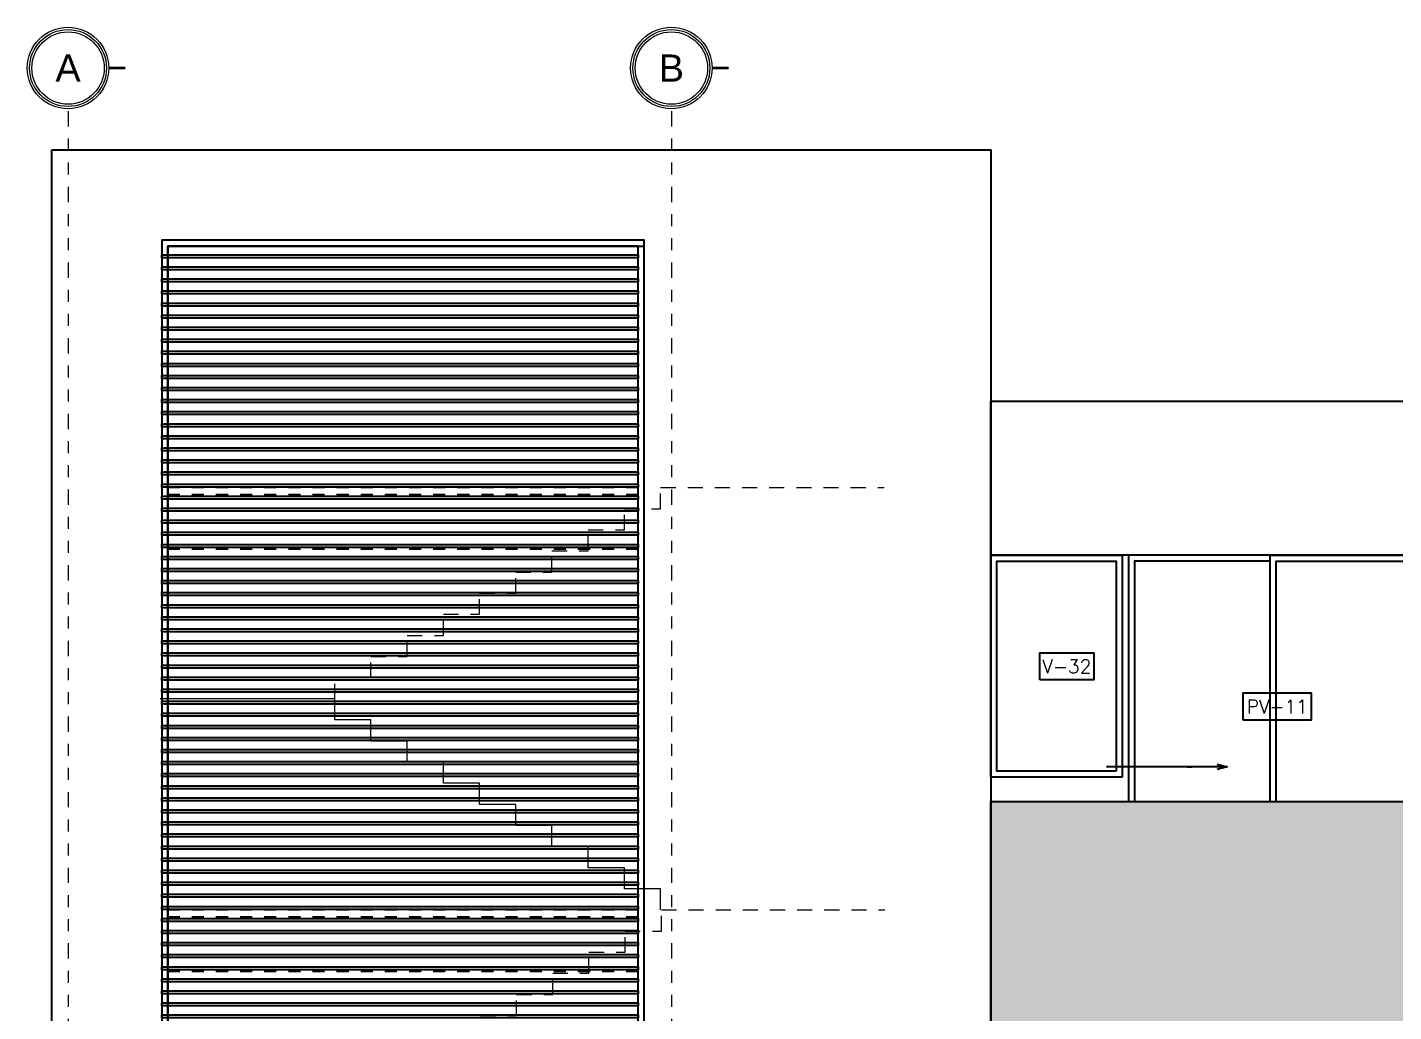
# Model space of a CAD drawing. Header units: millimetres. Extents: x 2056 to 4470, y 1400 to 3101.
# Drawn here: x 2070.02 to 2081.34, y 1413.55 to 1421.71 of the extents above; entities that cross this region are included whole.
import ezdxf
from ezdxf.enums import TextEntityAlignment as Align

# ---------------------------------------------------------------- set-up
doc = ezdxf.new("R2010")
doc.units = ezdxf.units.MM
for name, pattern in [('DIVIDE', [31.75, 12.7, -6.35, 0, -6.35, 0, -6.35]), ('DOT', [0.25, 0, -0.25]), ('HIDDEN2', [0.1875, 0.125, -0.0625])]:
    doc.linetypes.add(name, pattern=pattern)
for name, color, linetype in [('A-253', 253, 'Continuous'), ('A-ANNO-DIMS-GRID', 195, 'Continuous'), ('A-ANNO-GLAZ', 124, 'Continuous'), ('A-ANNO-TEXT', 190, 'Continuous'), ('A-GRID-COLS', 75, 'DIVIDE'), ('A-PLAN-1', 5, 'Continuous'), ('A-PLAN-2', 4, 'Continuous'), ('A-PLAN-5', 1, 'Continuous'), ('A-PLAN-6', 9, 'Continuous')]:
    doc.layers.add(name, color=color, linetype=linetype)
doc.layers.add('A-PL6', color=8, linetype='Continuous', lineweight=15)
doc.styles.add('COTAS', font='romans.shx', dxfattribs={"width": 0.7})
doc.styles.add('NUEVO', font='SIMPLEX')
doc.styles.add('ROMAN', font='arial.ttf')
doc.dimstyles.new('DIM75', dxfattribs={"dimtxt": 0.15, "dimasz": 0.075, "dimexe": 0, "dimexo": 0, "dimgap": 0.075, "dimtad": 1, "dimzin": 1, "dimdsep": 46, "dimtxsty": 'COTAS', "dimblk": 'ARCHTICK', "dimcen": 0, "dimse1": 1, "dimse2": 1, "dimclrd": 8, "dimclre": 8, "dimclrt": 54, "dimaunit": 1, "dimazin": 0, "dimtfac": 1, "dimtix": 1, "dimtmove": 1, "dimatfit": 3, "dimldrblk": 'DOT', "dimfxl": 1, "dimtvp": 1.75, "dimtolj": 1, "dimtzin": 4, "dimarcsym": 0})

# ---------------------------------------------------------------- blocks, each defined once
blk = doc.blocks.new('cte-escalera de emergencia')
at = {"layer": 'A-PL6', "linetype": 'HIDDEN2'}
blk.add_lwpolyline([(-2.700000001583248, 1.750000000465661), (-2.700000001583248, 1.925000000512227), (-2.700000001583248, 1.925000000512227), (-2.400000002933666, 1.925000000512227), (-2.400000002933666, 2.100000000558794), (-2.100000001722947, 2.100000000558794), (-2.100000001722947, 2.27500000060536), (-1.800000002840534, 2.27500000060536), (-1.800000002840534, 2.450000000651926), (-1.500000002793968, 2.450000000651926), (-1.500000002793968, 2.625000000698492), (-1.200000002980232, 2.625000000698492), (-1.200000002980232, 2.800000000745058), (-0.9000000015366822, 2.800000000745058), (-0.9000000015366822, 2.975000000791624), (-0.6000000014901161, 2.975000000791624), (-0.6000000014901161, 3.15000000083819), (-0.3000000012107193, 3.15000000083819), (-0.3000000012107193, 3.325000000884756), (0, 3.325000000884756), (0, 3.500000000931323), (1.852307400666177, 3.500000000931323)], dxfattribs=at)
at = {"layer": 'A-PL6'}
for points in [[(-2.700000001583248, 1.575000000419095), (-2.700000001583248, 1.750000000465661), (-4.147806865163147, 1.750000000465661)], [(0, 0), (0, 0.1750000000465661), (-0.3000000002793968, 0.1750000000465661), (-0.3000000002793968, 0.3500000000931323), (-0.6000000003259629, 0.3500000000931323), (-0.6000000003259629, 0.5250000001396984), (-0.9000000017695129, 0.5250000001396984), (-0.9000000017695129, 0.7000000001862645), (-1.200000001583248, 0.7000000001862645), (-1.200000001583248, 0.8750000002328306), (-1.500000001629815, 0.8750000002328306), (-1.500000001629815, 1.050000000279397), (-1.800000000512227, 1.050000000279397), (-1.800000000512227, 1.225000000325963), (-2.100000001722947, 1.225000000325963), (-2.100000001722947, 1.400000000372529), (-2.400000000372529, 1.400000000372529), (-2.400000000372529, 1.575000000419095), (-2.700000001583248, 1.575000000419095)]]:
    blk.add_lwpolyline(points, dxfattribs=at)
blk = doc.blocks.new('_ArchTick')
at = {"color": 0, "linetype": 'ByBlock', "const_width": 0.15}
blk.add_lwpolyline([(-0.5, -0.5), (0.5, 0.5)], dxfattribs=at)
blk = doc.blocks.new('P-V')
blk.add_lwpolyline([(-0.003749999999996589, -0.003000000000000114), (-0.003749999999996589, 0), (0.003750000000000142, 0), (0.003750000000000142, -0.003000000000000114)], close=True)
at = {"style": 'NUEVO', "flags": 4}
blk.add_attdef('PV', text='', height=0.0015, dxfattribs=at).set_placement((0, -0.001500000000000057), align=Align.MIDDLE_CENTER)
blk = doc.blocks.new('V')
blk.add_lwpolyline([(-0.003000000000000114, -0.003000000000000114), (-0.003000000000000114, 0), (0.003000000000000114, 0), (0.003000000000000114, -0.003000000000000114)], close=True)
at = {"style": 'NUEVO', "flags": 4}
blk.add_attdef('VEN', text='', height=0.001500000000000071, dxfattribs=at).set_placement((0, -0.001500000000000057), align=Align.MIDDLE)
blk = doc.blocks.new('PESIAMA ESCALERAAS')
at = {"layer": 'A-253'}
for points in [[(3.949476474197581, 11.79999995604157), (-4.493631422519684e-06, 11.79999995604157), (-4.493631422519684e-06, 11.82499995583203), (3.949476474197581, 11.82499995583203)], [(3.949480967829004, 11.6999999564141), (0, 11.6999999564141), (0, 11.72499995620456), (3.949480967829004, 11.72499995620456)], [(3.949476474197581, 11.59999995678663), (-4.493631422519684e-06, 11.59999995678663), (-4.493631422519684e-06, 11.62499995657708), (3.949476474197581, 11.62499995657708)], [(3.949480967829004, 11.49999995715916), (0, 11.49999995715916), (0, 11.52499995694961), (3.949480967829004, 11.52499995694961)], [(3.949480967829004, 11.39999995753169), (0, 11.39999995753169), (0, 11.42499995732214), (3.949480967829004, 11.42499995732214)], [(3.949480967829004, 11.29999995790422), (0, 11.29999995790422), (0, 11.32499995769467), (3.949480967829004, 11.32499995769467)], [(3.949480967829004, 11.19999995827675), (0, 11.19999995827675), (0, 11.2249999580672), (3.949480967829004, 11.2249999580672)], [(3.949480967829004, 11.09999995864928), (0, 11.09999995864928), (0, 11.12499995843973), (3.949480967829004, 11.12499995843973)], [(3.949480069102719, 10.99999995902181), (-8.987262845039368e-07, 10.99999995902181), (-8.987262845039368e-07, 11.02499995881226), (3.949480069102719, 11.02499995881226)], [(3.94947827165015, 10.89999995939434), (-2.69617885351181e-06, 10.89999995939434), (-2.69617885351181e-06, 10.92499995918479), (3.94947827165015, 10.92499995918479)], [(3.949476474197581, 10.79999995976686), (-4.493631422519684e-06, 10.79999995976686), (-4.493631422519684e-06, 10.82499995955732), (3.949476474197581, 10.82499995955732)], [(3.949480967829004, 10.69999996013939), (0, 10.69999996013939), (0, 10.72499995992985), (3.949480967829004, 10.72499995992985)], [(3.949476474197581, 10.59999996051192), (-4.493631422519684e-06, 10.59999996051192), (-4.493631422519684e-06, 10.62499996030238), (3.949476474197581, 10.62499996030238)], [(3.949480967829004, 10.49999996088445), (0, 10.49999996088445), (0, 10.5249999606749), (3.949480967829004, 10.5249999606749)], [(3.949480967829004, 10.39999996125698), (0, 10.39999996125698), (0, 10.42499996104743), (3.949480967829004, 10.42499996104743)], [(3.949480967829004, 10.29999996162951), (0, 10.29999996162951), (0, 10.32499996141996), (3.949480967829004, 10.32499996141996)], [(3.949480967829004, 10.19999996200204), (0, 10.19999996200204), (0, 10.22499996179249), (3.949480967829004, 10.22499996179249)], [(3.949480967829004, 10.09999996237457), (0, 10.09999996237457), (0, 10.12499996216502), (3.949480967829004, 10.12499996216502)], [(3.949480069102719, 9.999999962747097), (-8.987262845039368e-07, 9.999999962747097), (-8.987262845039368e-07, 10.02499996253755), (3.949480069102719, 10.02499996253755)], [(3.94947827165015, 9.899999963119626), (-2.69617885351181e-06, 9.899999963119626), (-2.69617885351181e-06, 9.924999962910078), (3.94947827165015, 9.924999962910078)], [(3.949476474197581, 9.799999963492155), (-4.493631422519684e-06, 9.799999963492155), (-4.493631422519684e-06, 9.824999963282607), (3.949476474197581, 9.824999963282607)], [(3.949476474197581, 9.599999964237213), (-4.493631422519684e-06, 9.599999964237213), (-4.493631422519684e-06, 9.624999964027666), (3.949476474197581, 9.624999964027666)], [(3.949480967829004, 9.699999963864684), (0, 9.699999963864684), (0, 9.724999963655137), (3.949480967829004, 9.724999963655137)], [(3.949480967829004, 9.499999964609742), (0, 9.499999964609742), (0, 9.524999964400195), (3.949480967829004, 9.524999964400195)], [(3.949480967829004, 9.399999964982271), (0, 9.399999964982271), (0, 9.424999964772724), (3.949480967829004, 9.424999964772724)], [(3.949480967829004, 9.2999999653548), (0, 9.2999999653548), (0, 9.324999965145253), (3.949480967829004, 9.324999965145253)], [(3.949480967829004, 9.19999996572733), (0, 9.19999996572733), (0, 9.224999965517782), (3.949480967829004, 9.224999965517782)], [(3.949480967829004, 9.099999966099858), (0, 9.099999966099858), (0, 9.12499996589031), (3.949480967829004, 9.12499996589031)], [(3.949480069102719, 8.999999966472387), (-8.987262845039368e-07, 8.999999966472387), (-8.987262845039368e-07, 9.02499996626284), (3.949480069102719, 9.02499996626284)], [(3.94947827165015, 8.899999966844916), (-2.69617885351181e-06, 8.899999966844916), (-2.69617885351181e-06, 8.924999966635369), (3.94947827165015, 8.924999966635369)], [(3.949476474197581, 8.799999967217445), (-4.493631422519684e-06, 8.799999967217445), (-4.493631422519684e-06, 8.824999967007898), (3.949476474197581, 8.824999967007898)], [(3.949480967829004, 8.699999967589974), (0, 8.699999967589974), (0, 8.724999967380427), (3.949480967829004, 8.724999967380427)], [(3.949476474197581, 8.599999967962503), (-4.493631422519684e-06, 8.599999967962503), (-4.493631422519684e-06, 8.624999967752956), (3.949476474197581, 8.624999967752956)], [(3.949480967829004, 8.499999968335032), (0, 8.499999968335032), (0, 8.524999968125485), (3.949480967829004, 8.524999968125485)], [(3.949480967829004, 8.399999968707561), (0, 8.399999968707561), (0, 8.424999968498014), (3.949480967829004, 8.424999968498014)], [(3.949480967829004, 8.29999996908009), (0, 8.29999996908009), (0, 8.324999968870543), (3.949480967829004, 8.324999968870543)], [(3.949476474197581, 8.19999996945262), (-4.493631422519684e-06, 8.19999996945262), (-4.493631422519684e-06, 8.224999969243072), (3.949476474197581, 8.224999969243072)], [(3.949480967829004, 8.099999969825149), (0, 8.099999969825149), (0, 8.124999969615601), (3.949480967829004, 8.124999969615601)], [(3.949480967829004, 7.999999970197678), (0, 7.999999970197678), (0, 8.02499996998813), (3.949480967829004, 8.02499996998813)], [(3.949480967829004, 7.899999970570207), (0, 7.899999970570207), (0, 7.924999970360659), (3.949480967829004, 7.924999970360659)], [(3.949480967829004, 7.799999970942736), (0, 7.799999970942736), (0, 7.824999970733188), (3.949480967829004, 7.824999970733188)], [(3.949480967829004, 7.699999971315265), (0, 7.699999971315265), (0, 7.724999971105717), (3.949480967829004, 7.724999971105717)], [(3.949476474197581, 7.599999971687794), (-4.493631422519684e-06, 7.599999971687794), (-4.493631422519684e-06, 7.624999971478246), (3.949476474197581, 7.624999971478246)], [(3.949480967829004, 7.499999972060323), (0, 7.499999972060323), (0, 7.524999971850775), (3.949480967829004, 7.524999971850775)], [(3.949476474197581, 7.399999972432852), (-4.493631422519684e-06, 7.399999972432852), (-4.493631422519684e-06, 7.424999972223304), (3.949476474197581, 7.424999972223304)], [(3.949480967829004, 7.299999972805381), (0, 7.299999972805381), (0, 7.324999972595833), (3.949480967829004, 7.324999972595833)], [(3.949480967829004, 7.19999997317791), (0, 7.19999997317791), (0, 7.224999972968362), (3.949480967829004, 7.224999972968362)], [(3.949480069102719, 6.999999973922968), (-8.987262845039368e-07, 6.999999973922968), (-8.987262845039368e-07, 7.02499997371342), (3.949480069102719, 7.02499997371342)], [(3.949480967829004, 7.099999973550439), (0, 7.099999973550439), (0, 7.124999973340891), (3.949480967829004, 7.124999973340891)], [(3.94947827165015, 6.899999974295497), (-2.69617885351181e-06, 6.899999974295497), (-2.69617885351181e-06, 6.924999974085949), (3.94947827165015, 6.924999974085949)], [(3.949476474197581, 6.799999974668026), (-4.493631422519684e-06, 6.799999974668026), (-4.493631422519684e-06, 6.824999974458478), (3.949476474197581, 6.824999974458478)], [(3.949480967829004, 6.699999975040555), (0, 6.699999975040555), (0, 6.724999974831007), (3.949480967829004, 6.724999974831007)], [(3.949476474197581, 6.599999975413084), (-4.493631422519684e-06, 6.599999975413084), (-4.493631422519684e-06, 6.624999975203536), (3.949476474197581, 6.624999975203536)], [(3.949480967829004, 6.499999975785613), (0, 6.499999975785613), (0, 6.524999975576065), (3.949480967829004, 6.524999975576065)], [(3.949480967829004, 6.399999976158142), (0, 6.399999976158142), (0, 6.424999975948595), (3.949480967829004, 6.424999975948595)], [(3.949480967829004, 6.299999976530671), (0, 6.299999976530671), (0, 6.324999976321124), (3.949480967829004, 6.324999976321124)], [(3.949476474197581, 6.1999999769032), (-4.493631422519684e-06, 6.1999999769032), (-4.493631422519684e-06, 6.224999976693653), (3.949476474197581, 6.224999976693653)], [(3.949480967829004, 6.099999977275729), (0, 6.099999977275729), (0, 6.124999977066182), (3.949480967829004, 6.124999977066182)], [(3.949480967829004, 5.999999977648258), (0, 5.999999977648258), (0, 6.024999977438711), (3.949480967829004, 6.024999977438711)], [(3.949480967829004, 5.899999978020787), (0, 5.899999978020787), (0, 5.92499997781124), (3.949480967829004, 5.92499997781124)], [(3.949480967829004, 5.799999978393316), (0, 5.799999978393316), (0, 5.824999978183769), (3.949480967829004, 5.824999978183769)], [(3.949480967829004, 5.699999978765845), (0, 5.699999978765845), (0, 5.724999978556298), (3.949480967829004, 5.724999978556298)], [(3.949476474197581, 5.599999979138374), (-4.493631422519684e-06, 5.599999979138374), (-4.493631422519684e-06, 5.624999978928827), (3.949476474197581, 5.624999978928827)], [(3.949480967829004, 5.499999979510903), (0, 5.499999979510903), (0, 5.524999979301356), (3.949480967829004, 5.524999979301356)], [(3.949476474197581, 5.399999979883432), (-4.493631422519684e-06, 5.399999979883432), (-4.493631422519684e-06, 5.424999979673885), (3.949476474197581, 5.424999979673885)], [(3.949480967829004, 5.299999980255961), (0, 5.299999980255961), (0, 5.324999980046414), (3.949480967829004, 5.324999980046414)], [(3.949480967829004, 5.19999998062849), (0, 5.19999998062849), (0, 5.224999980418943), (3.949480967829004, 5.224999980418943)], [(3.949480967829004, 5.099999981001019), (0, 5.099999981001019), (0, 5.124999980791472), (3.949480967829004, 5.124999980791472)], [(3.949480069102719, 4.999999981373549), (-8.987262845039368e-07, 4.999999981373549), (-8.987262845039368e-07, 5.024999981164001), (3.949480069102719, 5.024999981164001)], [(3.94947827165015, 4.899999981746078), (-2.69617885351181e-06, 4.899999981746078), (-2.69617885351181e-06, 4.92499998153653), (3.94947827165015, 4.92499998153653)], [(3.949476474197581, 4.799999982118607), (-4.493631422519684e-06, 4.799999982118607), (-4.493631422519684e-06, 4.824999981909059), (3.949476474197581, 4.824999981909059)], [(3.949480967829004, 4.699999982491136), (0, 4.699999982491136), (0, 4.724999982281588), (3.949480967829004, 4.724999982281588)], [(3.949476474197581, 4.599999982863665), (-4.493631422519684e-06, 4.599999982863665), (-4.493631422519684e-06, 4.624999982654117), (3.949476474197581, 4.624999982654117)], [(3.949480967829004, 4.499999983236194), (0, 4.499999983236194), (0, 4.524999983026646), (3.949480967829004, 4.524999983026646)], [(3.949480967829004, 4.399999983608723), (0, 4.399999983608723), (0, 4.424999983399175), (3.949480967829004, 4.424999983399175)], [(3.949480967829004, 4.299999983981252), (0, 4.299999983981252), (0, 4.324999983771704), (3.949480967829004, 4.324999983771704)], [(3.949476474197581, 4.199999984353781), (-4.493631422519684e-06, 4.199999984353781), (-4.493631422519684e-06, 4.224999984144233), (3.949476474197581, 4.224999984144233)], [(3.949480967829004, 4.09999998472631), (0, 4.09999998472631), (0, 4.124999984516762), (3.949480967829004, 4.124999984516762)], [(3.949480967829004, 3.999999985098839), (0, 3.999999985098839), (0, 4.024999984889291), (3.949480967829004, 4.024999984889291)], [(3.949480967829004, 3.899999985471368), (0, 3.899999985471368), (0, 3.92499998526182), (3.949480967829004, 3.92499998526182)], [(3.949480967829004, 3.799999985843897), (0, 3.799999985843897), (0, 3.824999985634349), (3.949480967829004, 3.824999985634349)], [(3.949476474197581, 3.599999986588955), (-4.493631422519684e-06, 3.599999986588955), (-4.493631422519684e-06, 3.624999986379407), (3.949476474197581, 3.624999986379407)], [(3.949480967829004, 3.699999986216426), (0, 3.699999986216426), (0, 3.724999986006878), (3.949480967829004, 3.724999986006878)], [(3.949480967829004, 3.499999986961484), (0, 3.499999986961484), (0, 3.524999986751936), (3.949480967829004, 3.524999986751936)], [(3.949476474197581, 3.399999987334013), (-4.493631422519684e-06, 3.399999987334013), (-4.493631422519684e-06, 3.424999987124465), (3.949476474197581, 3.424999987124465)], [(3.949480967829004, 3.299999987706542), (0, 3.299999987706542), (0, 3.324999987496994), (3.949480967829004, 3.324999987496994)], [(3.949480967829004, 3.199999988079071), (0, 3.199999988079071), (0, 3.224999987869523), (3.949480967829004, 3.224999987869523)], [(3.949480967829004, 3.0999999884516), (0, 3.0999999884516), (0, 3.124999988242052), (3.949480967829004, 3.124999988242052)], [(3.949480069102719, 2.999999988824129), (-8.987262845039368e-07, 2.999999988824129), (-8.987262845039368e-07, 3.024999988614582), (3.949480069102719, 3.024999988614582)], [(3.94947827165015, 2.899999989196658), (-2.69617885351181e-06, 2.899999989196658), (-2.69617885351181e-06, 2.924999988987111), (3.94947827165015, 2.924999988987111)], [(3.949476474197581, 2.799999989569187), (-4.493631422519684e-06, 2.799999989569187), (-4.493631422519684e-06, 2.82499998935964), (3.949476474197581, 2.82499998935964)], [(3.949480967829004, 2.699999989941716), (0, 2.699999989941716), (0, 2.724999989732169), (3.949480967829004, 2.724999989732169)], [(3.949476474197581, 2.599999990314245), (-4.493631422519684e-06, 2.599999990314245), (-4.493631422519684e-06, 2.624999990104698), (3.949476474197581, 2.624999990104698)], [(3.949480967829004, 2.499999990686774), (0, 2.499999990686774), (0, 2.524999990477227), (3.949480967829004, 2.524999990477227)], [(3.949480967829004, 2.399999991059303), (0, 2.399999991059303), (0, 2.424999990849756), (3.949480967829004, 2.424999990849756)], [(3.949480967829004, 2.299999991431832), (0, 2.299999991431832), (0, 2.324999991222285), (3.949480967829004, 2.324999991222285)], [(3.949476474197581, 2.199999991804361), (-4.493631422519684e-06, 2.199999991804361), (-4.493631422519684e-06, 2.224999991594814), (3.949476474197581, 2.224999991594814)], [(3.949480967829004, 2.09999999217689), (0, 2.09999999217689), (0, 2.124999991967343), (3.949480967829004, 2.124999991967343)], [(3.949480967829004, 1.999999992549419), (0, 1.999999992549419), (0, 2.024999992339872), (3.949480967829004, 2.024999992339872)], [(3.949480967829004, 1.899999992921948), (0, 1.899999992921948), (0, 1.924999992712401), (3.949480967829004, 1.924999992712401)], [(3.949480967829004, 1.799999993294477), (0, 1.799999993294477), (0, 1.82499999308493), (3.949480967829004, 1.82499999308493)], [(3.949480967829004, 1.699999993667006), (0, 1.699999993667006), (0, 1.724999993457459), (3.949480967829004, 1.724999993457459)], [(3.949476474197581, 1.599999994039536), (-4.493631422519684e-06, 1.599999994039536), (-4.493631422519684e-06, 1.624999993829988), (3.949476474197581, 1.624999993829988)], [(3.949480967829004, 1.499999994412065), (0, 1.499999994412065), (0, 1.524999994202517), (3.949480967829004, 1.524999994202517)], [(3.949476474197581, 1.399999994784594), (-4.493631422519684e-06, 1.399999994784594), (-4.493631422519684e-06, 1.424999994575046), (3.949476474197581, 1.424999994575046)], [(3.949480967829004, 1.299999995157123), (0, 1.299999995157123), (0, 1.324999994947575), (3.949480967829004, 1.324999994947575)], [(3.949480967829004, 1.199999995529652), (0, 1.199999995529652), (0, 1.224999995320104), (3.949480967829004, 1.224999995320104)], [(3.949480069102719, 0.9999999962747097), (-8.987262845039368e-07, 0.9999999962747097), (-8.987262845039368e-07, 1.024999996065162), (3.949480069102719, 1.024999996065162)], [(3.949480967829004, 1.099999995902181), (0, 1.099999995902181), (0, 1.124999995692633), (3.949480967829004, 1.124999995692633)], [(3.94947827165015, 0.8999999966472387), (-2.69617885351181e-06, 0.8999999966472387), (-2.69617885351181e-06, 0.9249999964376912), (3.94947827165015, 0.9249999964376912)], [(3.949476474197581, 0.7999999970197678), (-4.493631422519684e-06, 0.7999999970197678), (-4.493631422519684e-06, 0.8249999968102202), (3.949476474197581, 0.8249999968102202)], [(3.949480967829004, 0.6999999973922968), (0, 0.6999999973922968), (0, 0.7249999971827492), (3.949480967829004, 0.7249999971827492)], [(3.949476474197581, 0.5999999977648258), (-4.493631422519684e-06, 0.5999999977648258), (-4.493631422519684e-06, 0.6249999975552782), (3.949476474197581, 0.6249999975552782)], [(3.949480967829004, 0.4999999981373549), (0, 0.4999999981373549), (0, 0.5249999979278073), (3.949480967829004, 0.5249999979278073)], [(3.949480967829004, 0.3999999985098839), (0, 0.3999999985098839), (0, 0.4249999983003363), (3.949480967829004, 0.4249999983003363)], [(3.949480967829004, 0.2999999988824129), (0, 0.2999999988824129), (0, 0.3249999986728653), (3.949480967829004, 0.3249999986728653)], [(3.949476474197581, 0.1999999992549419), (-4.493631422519684e-06, 0.1999999992549419), (-4.493631422519684e-06, 0.2249999990453944), (3.949476474197581, 0.2249999990453944)], [(3.949480967829004, 0.09999999962747097), (0, 0.09999999962747097), (0, 0.1249999994179234), (3.949480967829004, 0.1249999994179234)], [(3.949480967829004, 0), (0, 0), (0, 0.02499999979045242), (3.949480967829004, 0.02499999979045242)]]:
    blk.add_lwpolyline(points, close=True, dxfattribs=at)
blk = doc.blocks.new('EJE LETRA')
at = {"const_width": 0.06}
blk.add_lwpolyline([(2.068360207118932, 0), (1.699999999999999, 0)], dxfattribs=at)
at = {"linetype": 'Continuous', "lineweight": 9}
for radius in [0.8999999999999998, 0.8499999999999998, 0.7999999999999997]:
    blk.add_circle((0.7999999999999989, 0), radius, dxfattribs=at)
at = {"lineweight": 9, "style": 'ROMAN'}
blk.add_attdef('A', (0.6012478536118397, -0.273136702138558), '', height=0.5999999999999998, dxfattribs=at)
blk = doc.blocks.new('fachada lateral 2')
at = {"layer": 'A-PLAN-2'}
h = blk.add_hatch(dxfattribs=at)
h.set_pattern_fill('DOTS', color=8, scale=0.08, angle=-89.99999999999999, style=0)
h.set_pattern_definition([(9.213864076586628e-15, (-1733162.388907348, 989134.4153455473), (0.06350000000000024, 0.1269999999999999), [0, -0.127])])
h.paths.add_polyline_path([(7.960000000428408, 8.911808557342738), (3.000000016065314, 8.911808557342738), (3, 35.69086110545322), (4.460000000195578, 35.69086123467423), (4.460000000195578, 26.06213718163781), (5.959968690527603, 26.06212254683487), (5.959999999729916, 35.69086143141612), (7.960000000428408, 35.69086155295372)])
h.paths.add_polyline_path([(5.959968690760434, 25.50213721371256), (5.959999999729916, 10.23195628728718), (4.660000000149012, 10.23195628728718), (4.660000000149012, 25.50213721371256)], flags=16)
at = {"layer": 'A-ANNO-GLAZ', "elevation": 0.2289095849724435}
for points in [[(8.160000000614673, 34.60005580727011), (8.160000000614673, 35.69086071918719), (9.999999998370185, 35.69086071918719), (9.999999998370185, 34.60005580727011)], [(8.210000000661239, 34.65005580731668), (8.210000000661239, 35.64086071914062), (9.94999999832362, 35.64086071914062), (9.94999999832362, 34.65005580731668)]]:
    blk.add_lwpolyline(points, close=True, dxfattribs=at)
at = {"layer": 'A-ANNO-GLAZ', "elevation": 0.148909584236659}
for points in [[(9.999999998370185, 33.37562678218819), (9.999999998370185, 34.55004588840529), (7.960000000428408, 34.55004588840529)], [(9.94999999832362, 33.37562678218819), (9.94999999832362, 34.50004588835873), (7.960000000428408, 34.50004588952288)], [(7.960000000428408, 33.37562678218819), (9.999999998370185, 33.37562678218819), (9.999999998370185, 32.12206104188226), (7.960000000428408, 32.12206104188226)], [(7.960000000428408, 33.32562678214163), (9.94999999832362, 33.32562678214163), (9.94999999832362, 32.17206104192883), (7.960000000428408, 32.17206104192883)]]:
    blk.add_lwpolyline(points, dxfattribs=at)
at = {"layer": 'A-GRID-COLS', "lineweight": 9, "ltscale": 0.01}
for points in [[(13.68040269846097, 43.33713718946092), (0.06000000005587935, 43.33713718969375)], [(13.68040269846097, 38.33713718969375), (0.06000000005587935, 38.33713718969375)]]:
    blk.add_lwpolyline(points, dxfattribs=at)
at = {"layer": 'A-PLAN-1'}
for points in [[(13.36000000033528, 43.472172498703), (13.36000000033528, 35.69086155295372), (0.06000000005587935, 35.69086155295372), (0.06000000005587935, 43.472172498703)], [(0.5600000000558794, 42.56097646523267), (0.5600000000558794, 38.5614954973571), (12.61000000033528, 38.5614954973571), (12.61000000033528, 42.56097646523267)], [(0.6100000001024455, 42.5109764651861), (0.6100000001024455, 38.61149549740367), (12.56000000028871, 38.61149549740367), (12.56000000028871, 42.5109764651861)], [(7.960000000428408, 8.911808557342738), (3.000000016065314, 8.911808557342738), (3, 35.69086110545322), (4.460000000195578, 35.69086123467423), (4.460000000195578, 26.06213718163781), (5.959968690527603, 26.06212254683487), (5.959999999729916, 35.69086143141612), (7.960000000428408, 35.69086155295372)]]:
    blk.add_lwpolyline(points, close=True, dxfattribs=at)
at = {"layer": 'A-PLAN-2'}
blk.add_lwpolyline([(11.27512213797309, 35.69086155295372), (11.27512213797309, 9.411807210184634), (9.999999998370185, 9.411807210184634), (9.999999998370185, 35.69086155295372)], close=True, dxfattribs=at)
at = {"layer": 'A-PLAN-5', "color": 8, "linetype": 'DOT', "ltscale": 0.1}
for points in [[(6.550000000279397, 38.61149549740367), (6.550000000279397, 42.5109764651861)], [(7.000000000232831, 38.61149549740367), (7.000000000232831, 42.5109764651861)], [(7.060000000055879, 38.61149549740367), (7.060000000055879, 42.5109764651861)], [(10.05000000004657, 38.61149549740367), (10.05000000004657, 42.5109764651861)], [(10.5, 38.61149549740367), (10.5, 42.5109764651861)], [(10.55999999982305, 38.61149549740367), (10.55999999982305, 42.5109764651861)]]:
    blk.add_lwpolyline(points, dxfattribs=at)
at = {"rotation": 270}
blk.add_blockref('PESIAMA ESCALERAAS', (0.6646379348821938, 42.56097646523267), dxfattribs=at)
at = {"layer": 'A-ANNO-GLAZ'}
ref = blk.add_blockref('V', (9.190682381391525, 35.05980242253281), dxfattribs=dict(at, xscale=75, yscale=75, zscale=75, rotation=270))
ref.add_attrib('VEN', 'V-32', dxfattribs={"layer": '0', "color": 0, "height": 0.1125000000000053, "rotation": 270, "style": 'NUEVO', "flags": 4}).set_placement((9.078182384371758, 35.05980242253281), align=Align.MIDDLE)
at = {"layer": 'A-ANNO-GLAZ', "xscale": 75, "yscale": 75, "zscale": 75, "rotation": 270}
blk.add_blockref('P-V', (8.857860261108726, 33.31597536196932, 0.148909584236659), dxfattribs=at).add_auto_attribs({'PV': 'PV-11'})
at = {"layer": 'A-PLAN-5', "color": 8, "linetype": 'DOT', "ltscale": 0.1, "rotation": 270}
for p in [(3.560000000987202, 38.41984229069203), (7.060000001918525, 38.42651498131454)]:
    blk.add_blockref('cte-escalera de emergencia', p, dxfattribs=at)
at = {"layer": 'A-ANNO-TEXT'}
blk.add_leader([(8.246399158844724, 33.73211322189309, -0.2289095849724435), (8.246399158844724, 34.0624920479022, -0.2289095849724435), (8.246399158844724, 34.02119589829817, -0.2289095849724435)], dimstyle='DIM75', override={"dimasz": 0.08199999999999999, "dimgap": 0.075, "dimtad": 0, "dimclrd": 256, "dimldrblk": 'Open30'}, dxfattribs=at)

msp = doc.modelspace()

# ---------------------------------------------------------------- linework, layer by layer
at = {"layer": 'A-PLAN-6'}
msp.add_lwpolyline([(2071.130627446957, 1407.891343930634), (2071.180627446771, 1407.891343930867), (2071.180627447004, 1419.891343930867), (2075.130108414833, 1419.891343930867), (2075.130108414833, 1419.941343930913), (2071.130627446957, 1419.941343930913)], close=True, dxfattribs=at)

# ---------------------------------------------------------------- block references
at = {"rotation": 90}
msp.add_blockref('fachada lateral 2', (2113.69160391219, 1407.331343930578), dxfattribs=at)
at = {"layer": 'A-ANNO-DIMS-GRID'}
ref = msp.add_blockref('EJE LETRA', (2070.054466722682, 1421.367996637374), dxfattribs=dict(at, xscale=0.375, yscale=0.3749999850988388, zscale=0.375))
ref.add_attrib('A', 'A', dxfattribs={"layer": '0', "lineweight": 9, "height": 0.2249999999999999, "style": 'ROMAN'}).set_placement((2070.354466719702, 1421.367996637374), align=Align.MIDDLE_CENTER)
ref = msp.add_blockref('EJE LETRA', (2075.054466722682, 1421.367996637258), dxfattribs=dict(at, xscale=0.375, yscale=0.3749999850988388, zscale=0.375))
ref.add_attrib('A', 'B', dxfattribs={"layer": '0', "lineweight": 9, "height": 0.2249999999999999, "style": 'ROMAN'}).set_placement((2075.354466719702, 1421.367996637258), align=Align.MIDDLE_CENTER)

doc.saveas('drawing.dxf')
